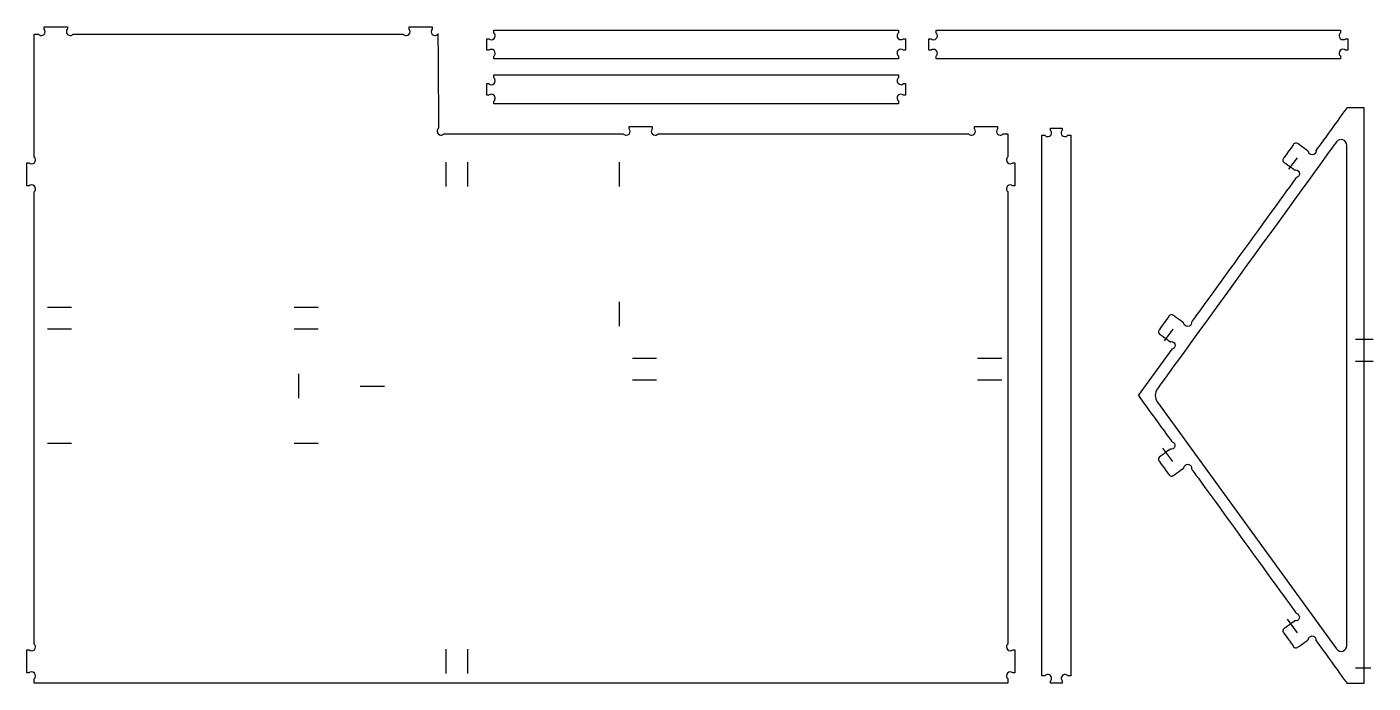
# Model space of a CAD drawing. Header units: millimetres. Extents: x -212 to 207, y -102 to 103.
import ezdxf

# ---------------------------------------------------------------- set-up
doc = ezdxf.new("R2010")
doc.units = ezdxf.units.MM
doc.header["$MEASUREMENT"] = 0
doc.layers.add('Capa 1', color=7, linetype='Continuous')

msp = doc.modelspace()

# ---------------------------------------------------------------- linework, layer by layer
at = {"layer": 'Capa 1', "color": 93, "lineweight": 25}
for points, knots in [([(-83.7033, 100.3006), (-83.7033, 100.3006), (-83.929, 100.3003), (-83.929, 100.3003), (-83.929, 100.3003), (-84.1474, 100.0422), (-84.4737, 99.8783), (-84.8383, 99.8783), (-84.8383, 99.8783), (-85.4959, 99.8783), (-86.0289, 100.4114), (-86.0289, 101.0689), (-86.0289, 101.0689), (-86.0289, 101.3688), (-85.918, 101.6428), (-85.7351, 101.8521), (-85.7351, 101.8521), (-85.7351, 101.8521), (-85.7084, 101.9122), (-85.7084, 101.9122), (-85.7084, 101.9122), (-85.7084, 101.9122), (-85.7084, 102.5505), (-85.7084, 102.5505), (-85.7084, 102.5505), (-85.7084, 102.5505), (-92.908, 102.5506), (-92.908, 102.5506), (-92.908, 102.5506), (-92.908, 102.5506), (-92.9081, 101.8522), (-92.9081, 101.8522), (-92.9081, 101.8522), (-92.7251, 101.6429), (-92.6143, 101.3689), (-92.6143, 101.069), (-92.6143, 101.069), (-92.6143, 100.4114), (-93.1474, 99.8784), (-93.8049, 99.8784), (-93.8049, 99.8784), (-94.1695, 99.8784), (-94.4958, 100.0423), (-94.7142, 100.3004), (-94.7142, 100.3004), (-94.7142, 100.3004), (-197.5167, 100.3007), (-197.5167, 100.3007), (-197.5167, 100.3007), (-197.5167, 100.3007), (-197.5739, 100.3004), (-197.5739, 100.3004), (-197.5739, 100.3004), (-197.7923, 100.0423), (-198.1186, 99.8784), (-198.4832, 99.8784), (-198.4832, 99.8784), (-199.1408, 99.8784), (-199.6738, 100.4115), (-199.6738, 101.069), (-199.6738, 101.069), (-199.6738, 101.3689), (-199.5629, 101.6429), (-199.38, 101.8522), (-199.38, 101.8522), (-199.38, 101.8522), (-199.3534, 101.9123), (-199.3534, 101.9123), (-199.3534, 101.9123), (-199.3534, 101.9123), (-199.3534, 102.5506), (-199.3534, 102.5506), (-199.3534, 102.5506), (-199.3534, 102.5506), (-206.5529, 102.5506), (-206.5529, 102.5506), (-206.5529, 102.5506), (-206.5529, 102.5506), (-206.553, 101.8522), (-206.553, 101.8522), (-206.553, 101.8522), (-206.37, 101.6429), (-206.2592, 101.3689), (-206.2592, 101.069), (-206.2592, 101.069), (-206.2592, 100.4114), (-206.7923, 99.8784), (-207.4498, 99.8784), (-207.4498, 99.8784), (-207.8144, 99.8784), (-208.1407, 100.0423), (-208.3591, 100.3004), (-208.3591, 100.3004), (-208.3591, 100.3004), (-209.7031, 100.3007), (-209.7031, 100.3007), (-209.7031, 100.3007), (-209.7031, 100.3007), (-209.7031, 62.0298), (-209.7031, 62.0298), (-209.7031, 62.0298), (-209.7031, 62.0298), (-209.7034, 62.087), (-209.7034, 62.087), (-209.7034, 62.087), (-209.7034, 62.087), (-209.7031, 62.0298), (-209.7031, 62.0298), (-209.7031, 62.0298), (-209.445, 61.8114), (-209.2811, 61.4851), (-209.2811, 61.1205), (-209.2811, 61.1205), (-209.2811, 60.4629), (-209.8142, 59.9299), (-210.4717, 59.9299), (-210.4717, 59.9299), (-210.7716, 59.9299), (-211.0456, 60.0408), (-211.2549, 60.2237), (-211.2549, 60.2237), (-211.2549, 60.2237), (-211.315, 60.2504), (-211.315, 60.2504), (-211.315, 60.2504), (-211.315, 60.2504), (-211.9534, 60.2503), (-211.9534, 60.2503), (-211.9534, 60.2503), (-211.9534, 60.2503), (-211.9534, 53.0507), (-211.9534, 53.0507), (-211.9534, 53.0507), (-211.9534, 53.0507), (-211.255, 53.0506), (-211.255, 53.0506), (-211.255, 53.0506), (-211.0457, 53.2336), (-210.7717, 53.3444), (-210.4718, 53.3444), (-210.4718, 53.3444), (-209.8142, 53.3444), (-209.2812, 52.8113), (-209.2812, 52.1538), (-209.2812, 52.1538), (-209.2812, 51.7892), (-209.4451, 51.4629), (-209.7032, 51.2445), (-209.7032, 51.2445), (-209.7032, 51.2445), (-209.7031, -89.6202), (-209.7031, -89.6202), (-209.7031, -89.6202), (-209.7031, -89.6202), (-209.7034, -89.5629), (-209.7034, -89.5629), (-209.7034, -89.5629), (-209.7034, -89.5629), (-209.7031, -89.6202), (-209.7031, -89.6202), (-209.7031, -89.6202), (-209.445, -89.8386), (-209.2811, -90.1649), (-209.2811, -90.5295), (-209.2811, -90.5295), (-209.2811, -91.187), (-209.8142, -91.7201), (-210.4717, -91.7201), (-210.4717, -91.7201), (-210.7716, -91.7201), (-211.0456, -91.6092), (-211.2549, -91.4262), (-211.2549, -91.4262), (-211.2549, -91.4262), (-211.315, -91.3995), (-211.315, -91.3995), (-211.315, -91.3995), (-211.315, -91.3995), (-211.9534, -91.3995), (-211.9534, -91.3995), (-211.9534, -91.3995), (-211.9534, -91.3995), (-211.9534, -98.5991), (-211.9534, -98.5991), (-211.9534, -98.5991), (-211.9534, -98.5991), (-211.255, -98.5992), (-211.255, -98.5992), (-211.255, -98.5992), (-211.0457, -98.4162), (-210.7717, -98.3054), (-210.4718, -98.3054), (-210.4718, -98.3054), (-209.8142, -98.3054), (-209.2812, -98.8385), (-209.2812, -99.496), (-209.2812, -99.496), (-209.2812, -99.8606), (-209.4451, -100.1869), (-209.7032, -100.4053), (-209.7032, -100.4053), (-209.7032, -100.4053), (-209.7032, -101.7493), (-209.7032, -101.7493), (-209.7032, -101.7493), (-209.7032, -101.7493), (93.5968, -101.7493), (93.5968, -101.7493), (93.5968, -101.7493), (93.5968, -101.7493), (93.5968, -100.436), (93.5968, -100.436), (93.5968, -100.436), (93.5968, -100.436), (93.5965, -100.3788), (93.5965, -100.3788), (93.5965, -100.3788), (93.3384, -100.1604), (93.1745, -99.8341), (93.1745, -99.4695), (93.1745, -99.4695), (93.1745, -98.8119), (93.7075, -98.2789), (94.3651, -98.2789), (94.3651, -98.2789), (94.665, -98.2789), (94.939, -98.3898), (95.1483, -98.5728), (95.1483, -98.5728), (95.1483, -98.5728), (95.2084, -98.5994), (95.2084, -98.5994), (95.2084, -98.5994), (95.2084, -98.5994), (95.8468, -98.5993), (95.8468, -98.5993), (95.8468, -98.5993), (95.8468, -98.5993), (95.8468, -91.3997), (95.8468, -91.3997), (95.8468, -91.3997), (95.8468, -91.3997), (95.1484, -91.3996), (95.1484, -91.3996), (95.1484, -91.3996), (94.939, -91.5826), (94.6651, -91.6935), (94.3652, -91.6935), (94.3652, -91.6935), (93.7076, -91.6935), (93.1746, -91.1604), (93.1746, -90.5029), (93.1746, -90.5029), (93.1746, -90.1383), (93.3385, -89.812), (93.5966, -89.5936), (93.5966, -89.5936), (93.5966, -89.5936), (93.5965, 51.2714), (93.5965, 51.2714), (93.5965, 51.2714), (93.5965, 51.2714), (93.5968, 51.2142), (93.5968, 51.2142), (93.5968, 51.2142), (93.5968, 51.2142), (93.5965, 51.2714), (93.5965, 51.2714), (93.5965, 51.2714), (93.3384, 51.4898), (93.1745, 51.8161), (93.1745, 52.1807), (93.1745, 52.1807), (93.1745, 52.8383), (93.7075, 53.3713), (94.3651, 53.3713), (94.3651, 53.3713), (94.665, 53.3713), (94.939, 53.2604), (95.1483, 53.0775), (95.1483, 53.0775), (95.1483, 53.0775), (95.2084, 53.0509), (95.2084, 53.0509), (95.2084, 53.0509), (95.2084, 53.0509), (95.8468, 53.0508), (95.8468, 53.0508), (95.8468, 53.0508), (95.8468, 53.0508), (95.8468, 60.2504), (95.8468, 60.2504), (95.8468, 60.2504), (95.8468, 60.2504), (95.1484, 60.2505), (95.1484, 60.2505), (95.1484, 60.2505), (94.939, 60.0675), (94.6651, 59.9567), (94.3652, 59.9567), (94.3652, 59.9567), (93.7076, 59.9567), (93.1746, 60.4898), (93.1746, 61.1473), (93.1746, 61.1473), (93.1746, 61.5119), (93.3385, 61.8382), (93.5966, 62.0566), (93.5966, 62.0566), (93.5966, 62.0566), (93.5966, 69.2574), (93.5966, 69.2574), (93.5966, 69.2574), (93.5966, 69.2574), (92.2482, 69.2574), (92.2482, 69.2574), (92.2482, 69.2574), (92.2482, 69.2574), (92.191, 69.2571), (92.191, 69.2571), (92.191, 69.2571), (91.9726, 68.999), (91.6463, 68.8351), (91.2817, 68.8351), (91.2817, 68.8351), (90.6241, 68.8351), (90.0911, 69.3682), (90.0911, 70.0257), (90.0911, 70.0257), (90.0911, 70.3256), (90.2019, 70.5996), (90.3849, 70.8089), (90.3849, 70.8089), (90.3849, 70.8089), (90.4115, 70.869), (90.4115, 70.869), (90.4115, 70.869), (90.4115, 70.869), (90.4115, 71.5073), (90.4115, 71.5073), (90.4115, 71.5073), (90.4115, 71.5073), (83.212, 71.5074), (83.212, 71.5074), (83.212, 71.5074), (83.212, 71.5074), (83.2119, 70.809), (83.2119, 70.809), (83.2119, 70.809), (83.3949, 70.5997), (83.5057, 70.3257), (83.5057, 70.0258), (83.5057, 70.0258), (83.5057, 69.3682), (82.9726, 68.8352), (82.3151, 68.8352), (82.3151, 68.8352), (81.9505, 68.8352), (81.6242, 68.9991), (81.4058, 69.2572), (81.4058, 69.2572), (81.4058, 69.2572), (-15.2945, 69.2575), (-15.2945, 69.2575), (-15.2945, 69.2575), (-15.2945, 69.2575), (-15.8965, 68.8353), (-16.261, 68.8353), (-16.261, 68.8353), (-16.9185, 68.8353), (-17.4516, 69.3684), (-17.4516, 70.0259), (-17.4516, 70.0259), (-17.4516, 70.3258), (-17.3407, 70.5998), (-17.1577, 70.8091), (-17.1577, 70.8091), (-17.1577, 70.8091), (-17.131, 70.8692), (-17.131, 70.8692), (-17.131, 70.8692), (-17.131, 70.8692), (-17.131, 71.5075), (-17.131, 71.5075), (-17.131, 71.5075), (-17.131, 71.5075), (-24.3307, 71.5074), (-24.3307, 71.5074), (-24.3307, 71.5074), (-24.3307, 71.5074), (-24.3308, 70.809), (-24.3308, 70.809), (-24.3308, 70.809), (-24.1478, 70.5997), (-24.0369, 70.3257), (-24.0369, 70.0258), (-24.0369, 70.0258), (-24.0369, 69.3682), (-24.57, 68.8352), (-25.2275, 68.8352), (-25.2275, 68.8352), (-25.5921, 68.8352), (-25.9184, 68.9991), (-26.1368, 69.2572), (-26.1368, 69.2572), (-26.1368, 69.2572), (-82.1108, 69.2498), (-82.1108, 69.2498), (-82.1108, 69.2498), (-82.3284, 69.0136), (-82.6402, 68.8657), (-82.9867, 68.8657), (-82.9867, 68.8657), (-83.6443, 68.8657), (-84.1773, 69.3988), (-84.1773, 70.0563), (-84.1773, 70.0563), (-84.1773, 70.4445), (-83.9915, 70.7894), (-83.7039, 71.0068), (-83.7039, 71.0068), (-83.7039, 71.0068), (-83.9288, 100.3005), (-83.9288, 100.3005), (-83.9288, 100.3005), (-83.9288, 100.3005), (-83.7033, 100.3006), (-83.7033, 100.3006)], [0, 0, 0, 0, 0.00925926, 0.00925926, 0.00925926, 0.00925927, 0.01851852, 0.01851852, 0.01851852, 0.01851853, 0.02777778, 0.02777778, 0.02777778, 0.02777779, 0.03703704, 0.03703704, 0.03703704, 0.03703705, 0.0462963, 0.0462963, 0.0462963, 0.04629631, 0.05555556, 0.05555556, 0.05555556, 0.05555557, 0.06481481, 0.06481481, 0.06481481, 0.06481482, 0.07407407, 0.07407407, 0.07407407, 0.07407408, 0.08333333, 0.08333333, 0.08333333, 0.08333334, 0.09259259, 0.09259259, 0.09259259, 0.0925926, 0.10185185, 0.10185185, 0.10185185, 0.10185186, 0.11111111, 0.11111111, 0.11111111, 0.11111112, 0.12037037, 0.12037037, 0.12037037, 0.12037038, 0.12962963, 0.12962963, 0.12962963, 0.12962964, 0.13888889, 0.13888889, 0.13888889, 0.1388889, 0.14814815, 0.14814815, 0.14814815, 0.14814816, 0.15740741, 0.15740741, 0.15740741, 0.15740742, 0.16666667, 0.16666667, 0.16666667, 0.16666668, 0.17592593, 0.17592593, 0.17592593, 0.17592594, 0.18518519, 0.18518519, 0.18518519, 0.1851852, 0.19444444, 0.19444444, 0.19444444, 0.19444445, 0.2037037, 0.2037037, 0.2037037, 0.20370371, 0.21296296, 0.21296296, 0.21296296, 0.21296297, 0.22222222, 0.22222222, 0.22222222, 0.22222223, 0.23148148, 0.23148148, 0.23148148, 0.23148149, 0.24074074, 0.24074074, 0.24074074, 0.24074075, 0.25, 0.25, 0.25, 0.25000001, 0.25925926, 0.25925926, 0.25925926, 0.25925927, 0.26851852, 0.26851852, 0.26851852, 0.26851853, 0.27777778, 0.27777778, 0.27777778, 0.27777779, 0.28703704, 0.28703704, 0.28703704, 0.28703705, 0.2962963, 0.2962963, 0.2962963, 0.29629631, 0.30555556, 0.30555556, 0.30555556, 0.30555557, 0.31481481, 0.31481481, 0.31481481, 0.31481482, 0.32407407, 0.32407407, 0.32407407, 0.32407408, 0.33333333, 0.33333333, 0.33333333, 0.33333334, 0.34259259, 0.34259259, 0.34259259, 0.3425926, 0.35185185, 0.35185185, 0.35185185, 0.35185186, 0.36111111, 0.36111111, 0.36111111, 0.36111112, 0.37037037, 0.37037037, 0.37037037, 0.37037038, 0.37962963, 0.37962963, 0.37962963, 0.37962964, 0.38888889, 0.38888889, 0.38888889, 0.3888889, 0.39814815, 0.39814815, 0.39814815, 0.39814816, 0.40740741, 0.40740741, 0.40740741, 0.40740742, 0.41666667, 0.41666667, 0.41666667, 0.41666668, 0.42592593, 0.42592593, 0.42592593, 0.42592594, 0.43518519, 0.43518519, 0.43518519, 0.4351852, 0.44444444, 0.44444444, 0.44444444, 0.44444445, 0.4537037, 0.4537037, 0.4537037, 0.45370371, 0.46296296, 0.46296296, 0.46296296, 0.46296297, 0.47222222, 0.47222222, 0.47222222, 0.47222223, 0.48148148, 0.48148148, 0.48148148, 0.48148149, 0.49074074, 0.49074074, 0.49074074, 0.49074075, 0.5, 0.5, 0.5, 0.50000001, 0.50925926, 0.50925926, 0.50925926, 0.50925927, 0.51851852, 0.51851852, 0.51851852, 0.51851853, 0.52777778, 0.52777778, 0.52777778, 0.52777779, 0.53703704, 0.53703704, 0.53703704, 0.53703705, 0.5462963, 0.5462963, 0.5462963, 0.54629631, 0.55555556, 0.55555556, 0.55555556, 0.55555557, 0.56481481, 0.56481481, 0.56481481, 0.56481482, 0.57407407, 0.57407407, 0.57407407, 0.57407408, 0.58333333, 0.58333333, 0.58333333, 0.58333334, 0.59259259, 0.59259259, 0.59259259, 0.5925926, 0.60185185, 0.60185185, 0.60185185, 0.60185186, 0.61111111, 0.61111111, 0.61111111, 0.61111112, 0.62037037, 0.62037037, 0.62037037, 0.62037038, 0.62962963, 0.62962963, 0.62962963, 0.62962964, 0.63888889, 0.63888889, 0.63888889, 0.6388889, 0.64814815, 0.64814815, 0.64814815, 0.64814816, 0.65740741, 0.65740741, 0.65740741, 0.65740742, 0.66666667, 0.66666667, 0.66666667, 0.66666668, 0.67592593, 0.67592593, 0.67592593, 0.67592594, 0.68518519, 0.68518519, 0.68518519, 0.6851852, 0.69444444, 0.69444444, 0.69444444, 0.69444445, 0.7037037, 0.7037037, 0.7037037, 0.70370371, 0.71296296, 0.71296296, 0.71296296, 0.71296297, 0.72222222, 0.72222222, 0.72222222, 0.72222223, 0.73148148, 0.73148148, 0.73148148, 0.73148149, 0.74074074, 0.74074074, 0.74074074, 0.74074075, 0.75, 0.75, 0.75, 0.75000001, 0.75925926, 0.75925926, 0.75925926, 0.75925927, 0.76851852, 0.76851852, 0.76851852, 0.76851853, 0.77777778, 0.77777778, 0.77777778, 0.77777779, 0.78703704, 0.78703704, 0.78703704, 0.78703705, 0.7962963, 0.7962963, 0.7962963, 0.79629631, 0.80555556, 0.80555556, 0.80555556, 0.80555557, 0.81481481, 0.81481481, 0.81481481, 0.81481482, 0.82407407, 0.82407407, 0.82407407, 0.82407408, 0.83333333, 0.83333333, 0.83333333, 0.83333334, 0.84259259, 0.84259259, 0.84259259, 0.8425926, 0.85185185, 0.85185185, 0.85185185, 0.85185186, 0.86111111, 0.86111111, 0.86111111, 0.86111112, 0.87037037, 0.87037037, 0.87037037, 0.87037038, 0.87962963, 0.87962963, 0.87962963, 0.87962964, 0.88888889, 0.88888889, 0.88888889, 0.8888889, 0.89814815, 0.89814815, 0.89814815, 0.89814816, 0.90740741, 0.90740741, 0.90740741, 0.90740742, 0.91666667, 0.91666667, 0.91666667, 0.91666668, 0.92592593, 0.92592593, 0.92592593, 0.92592594, 0.93518519, 0.93518519, 0.93518519, 0.9351852, 0.94444444, 0.94444444, 0.94444444, 0.94444445, 0.9537037, 0.9537037, 0.9537037, 0.95370371, 0.96296296, 0.96296296, 0.96296296, 0.96296297, 0.97222222, 0.97222222, 0.97222222, 0.97222223, 0.98148148, 0.98148148, 0.98148148, 0.98148149, 1, 1, 1, 1]), ([(-66.4824, 92.5814), (-66.4824, 92.5814), (59.5174, 92.5814), (59.5174, 92.5814), (59.5174, 92.5814), (59.5174, 92.5814), (59.5174, 93.4448), (59.5174, 93.4448), (59.5174, 93.4448), (59.5174, 93.4448), (59.5171, 93.502), (59.5171, 93.502), (59.5171, 93.502), (59.259, 93.7204), (59.0951, 94.0467), (59.0951, 94.4113), (59.0951, 94.4113), (59.0951, 95.0689), (59.6281, 95.6019), (60.2857, 95.6019), (60.2857, 95.6019), (60.5856, 95.6019), (60.8596, 95.491), (61.0689, 95.3081), (61.0689, 95.3081), (61.0689, 95.3081), (61.129, 95.2815), (61.129, 95.2815), (61.129, 95.2815), (61.129, 95.2815), (61.7675, 95.2815), (61.7675, 95.2815), (61.7675, 95.2815), (61.7675, 95.2815), (61.7675, 98.8816), (61.7675, 98.8816), (61.7675, 98.8816), (61.7675, 98.8816), (61.0691, 98.8817), (61.0691, 98.8817), (61.0691, 98.8817), (60.8597, 98.6987), (60.5858, 98.5879), (60.2859, 98.5879), (60.2859, 98.5879), (59.6283, 98.5879), (59.0953, 99.121), (59.0953, 99.7785), (59.0953, 99.7785), (59.0953, 100.1431), (59.2592, 100.4694), (59.5173, 100.6878), (59.5173, 100.6878), (59.5173, 100.6878), (59.5176, 101.5817), (59.5176, 101.5817), (59.5176, 101.5817), (59.5176, 101.5817), (-66.4824, 101.5817), (-66.4824, 101.5817), (-66.4824, 101.5817), (-66.4824, 101.5817), (-66.4824, 100.661), (-66.4824, 100.661), (-66.4824, 100.661), (-66.2243, 100.4426), (-66.0604, 100.1163), (-66.0604, 99.7517), (-66.0604, 99.7517), (-66.0604, 99.0941), (-66.5935, 98.5611), (-67.251, 98.5611), (-67.251, 98.5611), (-67.5509, 98.5611), (-67.8249, 98.672), (-68.0342, 98.8549), (-68.0342, 98.8549), (-68.0342, 98.8549), (-68.0943, 98.8815), (-68.0943, 98.8815), (-68.0943, 98.8815), (-68.0943, 98.8815), (-68.7326, 98.8815), (-68.7326, 98.8815), (-68.7326, 98.8815), (-68.7326, 98.8815), (-68.7326, 95.2815), (-68.7326, 95.2815), (-68.7326, 95.2815), (-68.7326, 95.2815), (-68.0342, 95.2814), (-68.0342, 95.2814), (-68.0342, 95.2814), (-67.8249, 95.4644), (-67.5509, 95.5752), (-67.251, 95.5752), (-67.251, 95.5752), (-66.5935, 95.5752), (-66.0604, 95.0421), (-66.0604, 94.3846), (-66.0604, 94.3846), (-66.0604, 94.02), (-66.2243, 93.6937), (-66.4824, 93.4753), (-66.4824, 93.4753), (-66.4824, 93.4753), (-66.4824, 92.5814), (-66.4824, 92.5814)], [0, 0, 0, 0, 0.03571429, 0.03571429, 0.03571429, 0.0357143, 0.07142857, 0.07142857, 0.07142857, 0.07142858, 0.10714286, 0.10714286, 0.10714286, 0.10714287, 0.14285714, 0.14285714, 0.14285714, 0.14285715, 0.17857143, 0.17857143, 0.17857143, 0.17857144, 0.21428571, 0.21428571, 0.21428571, 0.21428572, 0.25, 0.25, 0.25, 0.25000001, 0.28571429, 0.28571429, 0.28571429, 0.2857143, 0.32142857, 0.32142857, 0.32142857, 0.32142858, 0.35714286, 0.35714286, 0.35714286, 0.35714287, 0.39285714, 0.39285714, 0.39285714, 0.39285715, 0.42857143, 0.42857143, 0.42857143, 0.42857144, 0.46428571, 0.46428571, 0.46428571, 0.46428572, 0.5, 0.5, 0.5, 0.50000001, 0.53571429, 0.53571429, 0.53571429, 0.5357143, 0.57142857, 0.57142857, 0.57142857, 0.57142858, 0.60714286, 0.60714286, 0.60714286, 0.60714287, 0.64285714, 0.64285714, 0.64285714, 0.64285715, 0.67857143, 0.67857143, 0.67857143, 0.67857144, 0.71428571, 0.71428571, 0.71428571, 0.71428572, 0.75, 0.75, 0.75, 0.75000001, 0.78571429, 0.78571429, 0.78571429, 0.7857143, 0.82142857, 0.82142857, 0.82142857, 0.82142858, 0.85714286, 0.85714286, 0.85714286, 0.85714287, 0.89285714, 0.89285714, 0.89285714, 0.89285715, 0.92857143, 0.92857143, 0.92857143, 0.92857144, 1, 1, 1, 1]), ([(71.2623, 92.5814), (71.2623, 92.5814), (197.2621, 92.5814), (197.2621, 92.5814), (197.2621, 92.5814), (197.2621, 92.5814), (197.2621, 93.4448), (197.2621, 93.4448), (197.2621, 93.4448), (197.2621, 93.4448), (197.2618, 93.502), (197.2618, 93.502), (197.2618, 93.502), (197.0037, 93.7204), (196.8398, 94.0467), (196.8398, 94.4113), (196.8398, 94.4113), (196.8398, 95.0689), (197.3728, 95.6019), (198.0304, 95.6019), (198.0304, 95.6019), (198.3303, 95.6019), (198.6043, 95.491), (198.8136, 95.3081), (198.8136, 95.3081), (198.8136, 95.3081), (198.8737, 95.2815), (198.8737, 95.2815), (198.8737, 95.2815), (198.8737, 95.2815), (199.5121, 95.2815), (199.5121, 95.2815), (199.5121, 95.2815), (199.5121, 95.2815), (199.5121, 98.8816), (199.5121, 98.8816), (199.5121, 98.8816), (199.5121, 98.8816), (198.8137, 98.8817), (198.8137, 98.8817), (198.8137, 98.8817), (198.6043, 98.6987), (198.3304, 98.5879), (198.0305, 98.5879), (198.0305, 98.5879), (197.3729, 98.5879), (196.8399, 99.121), (196.8399, 99.7785), (196.8399, 99.7785), (196.8399, 100.1431), (197.0038, 100.4694), (197.2619, 100.6878), (197.2619, 100.6878), (197.2619, 100.6878), (197.2622, 101.5817), (197.2622, 101.5817), (197.2622, 101.5817), (197.2622, 101.5817), (71.2623, 101.5817), (71.2623, 101.5817), (71.2623, 101.5817), (71.2623, 101.5817), (71.2623, 100.661), (71.2623, 100.661), (71.2623, 100.661), (71.5204, 100.4426), (71.6843, 100.1163), (71.6843, 99.7517), (71.6843, 99.7517), (71.6843, 99.0941), (71.1513, 98.5611), (70.4937, 98.5611), (70.4937, 98.5611), (70.1938, 98.5611), (69.9198, 98.672), (69.7105, 98.8549), (69.7105, 98.8549), (69.7105, 98.8549), (69.6504, 98.8815), (69.6504, 98.8815), (69.6504, 98.8815), (69.6504, 98.8815), (69.012, 98.8815), (69.012, 98.8815), (69.012, 98.8815), (69.012, 98.8815), (69.012, 95.2815), (69.012, 95.2815), (69.012, 95.2815), (69.012, 95.2815), (69.7104, 95.2814), (69.7104, 95.2814), (69.7104, 95.2814), (69.9198, 95.4644), (70.1937, 95.5752), (70.4936, 95.5752), (70.4936, 95.5752), (71.1512, 95.5752), (71.6842, 95.0421), (71.6842, 94.3846), (71.6842, 94.3846), (71.6842, 94.02), (71.5203, 93.6937), (71.2622, 93.4753), (71.2622, 93.4753), (71.2622, 93.4753), (71.2623, 92.5814), (71.2623, 92.5814)], [0, 0, 0, 0, 0.03571429, 0.03571429, 0.03571429, 0.0357143, 0.07142857, 0.07142857, 0.07142857, 0.07142858, 0.10714286, 0.10714286, 0.10714286, 0.10714287, 0.14285714, 0.14285714, 0.14285714, 0.14285715, 0.17857143, 0.17857143, 0.17857143, 0.17857144, 0.21428571, 0.21428571, 0.21428571, 0.21428572, 0.25, 0.25, 0.25, 0.25000001, 0.28571429, 0.28571429, 0.28571429, 0.2857143, 0.32142857, 0.32142857, 0.32142857, 0.32142858, 0.35714286, 0.35714286, 0.35714286, 0.35714287, 0.39285714, 0.39285714, 0.39285714, 0.39285715, 0.42857143, 0.42857143, 0.42857143, 0.42857144, 0.46428571, 0.46428571, 0.46428571, 0.46428572, 0.5, 0.5, 0.5, 0.50000001, 0.53571429, 0.53571429, 0.53571429, 0.5357143, 0.57142857, 0.57142857, 0.57142857, 0.57142858, 0.60714286, 0.60714286, 0.60714286, 0.60714287, 0.64285714, 0.64285714, 0.64285714, 0.64285715, 0.67857143, 0.67857143, 0.67857143, 0.67857144, 0.71428571, 0.71428571, 0.71428571, 0.71428572, 0.75, 0.75, 0.75, 0.75000001, 0.78571429, 0.78571429, 0.78571429, 0.7857143, 0.82142857, 0.82142857, 0.82142857, 0.82142858, 0.85714286, 0.85714286, 0.85714286, 0.85714287, 0.89285714, 0.89285714, 0.89285714, 0.89285715, 0.92857143, 0.92857143, 0.92857143, 0.92857144, 1, 1, 1, 1]), ([(-66.4824, 78.5926), (-66.4824, 78.5926), (59.5174, 78.5926), (59.5174, 78.5926), (59.5174, 78.5926), (59.5174, 78.5926), (59.5174, 79.456), (59.5174, 79.456), (59.5174, 79.456), (59.5174, 79.456), (59.5171, 79.5132), (59.5171, 79.5132), (59.5171, 79.5132), (59.259, 79.7316), (59.0951, 80.0579), (59.0951, 80.4225), (59.0951, 80.4225), (59.0951, 81.0801), (59.6281, 81.6131), (60.2857, 81.6131), (60.2857, 81.6131), (60.5856, 81.6131), (60.8596, 81.5022), (61.0689, 81.3193), (61.0689, 81.3193), (61.0689, 81.3193), (61.129, 81.2927), (61.129, 81.2927), (61.129, 81.2927), (61.129, 81.2927), (61.7675, 81.2927), (61.7675, 81.2927), (61.7675, 81.2927), (61.7675, 81.2927), (61.7675, 84.8927), (61.7675, 84.8927), (61.7675, 84.8927), (61.7675, 84.8927), (61.0691, 84.8928), (61.0691, 84.8928), (61.0691, 84.8928), (60.8597, 84.7098), (60.5858, 84.599), (60.2859, 84.599), (60.2859, 84.599), (59.6283, 84.599), (59.0953, 85.1321), (59.0953, 85.7896), (59.0953, 85.7896), (59.0953, 86.1542), (59.2592, 86.4805), (59.5173, 86.6989), (59.5173, 86.6989), (59.5173, 86.6989), (59.5176, 87.5928), (59.5176, 87.5928), (59.5176, 87.5928), (59.5176, 87.5928), (-66.4824, 87.5928), (-66.4824, 87.5928), (-66.4824, 87.5928), (-66.4824, 87.5928), (-66.4824, 86.6721), (-66.4824, 86.6721), (-66.4824, 86.6721), (-66.2243, 86.4537), (-66.0604, 86.1274), (-66.0604, 85.7628), (-66.0604, 85.7628), (-66.0604, 85.1052), (-66.5935, 84.5722), (-67.251, 84.5722), (-67.251, 84.5722), (-67.5509, 84.5722), (-67.8249, 84.6831), (-68.0342, 84.866), (-68.0342, 84.866), (-68.0342, 84.866), (-68.0943, 84.8926), (-68.0943, 84.8926), (-68.0943, 84.8926), (-68.0943, 84.8926), (-68.7326, 84.8927), (-68.7326, 84.8927), (-68.7326, 84.8927), (-68.7326, 84.8927), (-68.7326, 81.2927), (-68.7326, 81.2927), (-68.7326, 81.2927), (-68.7326, 81.2927), (-68.0342, 81.2926), (-68.0342, 81.2926), (-68.0342, 81.2926), (-67.8249, 81.4756), (-67.5509, 81.5864), (-67.251, 81.5864), (-67.251, 81.5864), (-66.5935, 81.5864), (-66.0604, 81.0533), (-66.0604, 80.3958), (-66.0604, 80.3958), (-66.0604, 80.0312), (-66.2243, 79.7049), (-66.4824, 79.4865), (-66.4824, 79.4865), (-66.4824, 79.4865), (-66.4824, 78.5926), (-66.4824, 78.5926)], [0, 0, 0, 0, 0.03571429, 0.03571429, 0.03571429, 0.0357143, 0.07142857, 0.07142857, 0.07142857, 0.07142858, 0.10714286, 0.10714286, 0.10714286, 0.10714287, 0.14285714, 0.14285714, 0.14285714, 0.14285715, 0.17857143, 0.17857143, 0.17857143, 0.17857144, 0.21428571, 0.21428571, 0.21428571, 0.21428572, 0.25, 0.25, 0.25, 0.25000001, 0.28571429, 0.28571429, 0.28571429, 0.2857143, 0.32142857, 0.32142857, 0.32142857, 0.32142858, 0.35714286, 0.35714286, 0.35714286, 0.35714287, 0.39285714, 0.39285714, 0.39285714, 0.39285715, 0.42857143, 0.42857143, 0.42857143, 0.42857144, 0.46428571, 0.46428571, 0.46428571, 0.46428572, 0.5, 0.5, 0.5, 0.50000001, 0.53571429, 0.53571429, 0.53571429, 0.5357143, 0.57142857, 0.57142857, 0.57142857, 0.57142858, 0.60714286, 0.60714286, 0.60714286, 0.60714287, 0.64285714, 0.64285714, 0.64285714, 0.64285715, 0.67857143, 0.67857143, 0.67857143, 0.67857144, 0.71428571, 0.71428571, 0.71428571, 0.71428572, 0.75, 0.75, 0.75, 0.75000001, 0.78571429, 0.78571429, 0.78571429, 0.7857143, 0.82142857, 0.82142857, 0.82142857, 0.82142858, 0.85714286, 0.85714286, 0.85714286, 0.85714287, 0.89285714, 0.89285714, 0.89285714, 0.89285715, 0.92857143, 0.92857143, 0.92857143, 0.92857144, 1, 1, 1, 1]), ([(134.265, -12.2002), (134.265, -12.2002), (144.696, 2.1814), (144.696, 2.1814), (144.696, 2.1814), (144.696, 2.1814), (144.6911, 2.1849), (144.6911, 2.1849), (144.6911, 2.1849), (145.2793, 2.2573), (145.7347, 2.7588), (145.7347, 3.3666), (145.7347, 3.3666), (145.7347, 4.0242), (145.2017, 4.5572), (144.5441, 4.5572), (144.5441, 4.5572), (144.439, 4.5572), (144.2394, 4.5179), (144.2394, 4.5179), (144.2394, 4.5179), (144.2394, 4.5179), (140.9137, 6.9301), (140.9137, 6.9301), (140.9137, 6.9301), (140.5114, 7.2218), (140.4216, 7.7846), (140.7135, 8.1871), (140.7135, 8.1871), (140.7135, 8.1871), (143.8841, 12.5581), (143.8841, 12.5581), (143.8841, 12.5581), (144.1761, 12.9604), (144.7387, 13.0503), (145.141, 12.7583), (145.141, 12.7583), (145.141, 12.7583), (148.4762, 10.3392), (148.4762, 10.3392), (148.4762, 10.3392), (148.4762, 10.3392), (148.4754, 10.3397), (148.4754, 10.3397), (148.4754, 10.3397), (148.5385, 9.7416), (149.0445, 9.2755), (149.6594, 9.2755), (149.6594, 9.2755), (150.3169, 9.2755), (150.85, 9.8086), (150.85, 10.4661), (150.85, 10.4661), (150.85, 10.5199), (150.8465, 10.5728), (150.8395, 10.6247), (150.8395, 10.6247), (150.8395, 10.6247), (150.8268, 10.634), (150.8268, 10.634), (150.8268, 10.634), (150.8268, 10.634), (183.4621, 55.6399), (183.4621, 55.6399), (183.4621, 55.6399), (184.0503, 55.7123), (184.5057, 56.2138), (184.5057, 56.8215), (184.5057, 56.8215), (184.5057, 57.4791), (183.9727, 58.0121), (183.3151, 58.0121), (183.3151, 58.0121), (183.21, 58.0121), (183.0104, 57.9728), (183.0104, 57.9728), (183.0104, 57.9728), (183.0104, 57.9728), (179.6847, 60.385), (179.6847, 60.385), (179.6847, 60.385), (179.2824, 60.6767), (179.1926, 61.2395), (179.4845, 61.642), (179.4845, 61.642), (179.4845, 61.642), (182.6551, 66.013), (182.6551, 66.013), (182.6551, 66.013), (182.9471, 66.4153), (183.5097, 66.5052), (183.912, 66.2132), (183.912, 66.2132), (183.912, 66.2132), (187.2472, 63.7941), (187.2472, 63.7941), (187.2472, 63.7941), (187.2472, 63.7941), (187.2464, 63.7946), (187.2464, 63.7946), (187.2464, 63.7946), (187.3095, 63.1965), (187.8155, 62.7304), (188.4304, 62.7304), (188.4304, 62.7304), (189.0879, 62.7304), (189.621, 63.2635), (189.621, 63.921), (189.621, 63.921), (189.621, 63.9748), (189.6175, 64.0277), (189.6105, 64.0796), (189.6105, 64.0796), (189.6105, 64.0796), (199.2158, 77.3492), (199.2158, 77.3492), (199.2158, 77.3492), (199.2158, 77.3492), (204.6158, 77.3495), (204.6158, 77.3495), (204.6158, 77.3495), (204.6158, 77.3495), (204.6158, -101.7507), (204.6158, -101.7507), (204.6158, -101.7507), (204.6158, -101.7507), (199.2158, -101.7506), (199.2158, -101.7506), (199.2158, -101.7506), (199.2158, -101.7506), (189.5971, -88.495), (189.5971, -88.495), (189.5971, -88.495), (189.7103, -87.9133), (189.3745, -87.325), (188.7965, -87.1369), (188.7965, -87.1369), (188.1712, -86.9334), (187.4994, -87.2753), (187.2958, -87.9006), (187.2958, -87.9006), (187.2633, -88.0005), (187.2388, -88.2025), (187.2388, -88.2025), (187.2388, -88.2025), (187.2388, -88.2025), (183.9157, -90.6183), (183.9157, -90.6183), (183.9157, -90.6183), (183.5138, -90.9106), (182.9509, -90.8218), (182.6584, -90.4197), (182.6584, -90.4197), (182.6584, -90.4197), (179.4833, -86.0519), (179.4833, -86.0519), (179.4833, -86.0519), (179.1911, -85.6498), (179.2798, -85.0869), (179.6819, -84.7947), (179.6819, -84.7947), (179.6819, -84.7947), (183.0145, -82.372), (183.0145, -82.372), (183.0145, -82.372), (183.0145, -82.372), (183.0138, -82.3726), (183.0138, -82.3726), (183.0138, -82.3726), (183.6021, -82.4977), (184.2019, -82.1608), (184.3922, -81.5761), (184.3922, -81.5761), (184.5957, -80.9508), (184.2538, -80.279), (183.6286, -80.0754), (183.6286, -80.0754), (183.5774, -80.0588), (183.526, -80.0457), (183.4745, -80.0363), (183.4745, -80.0363), (183.4745, -80.0363), (150.8234, -35.0348), (150.8234, -35.0348), (150.8234, -35.0348), (150.9366, -34.4531), (150.6007, -33.8648), (150.0228, -33.6767), (150.0228, -33.6767), (149.3975, -33.4732), (148.7257, -33.8151), (148.5221, -34.4403), (148.5221, -34.4403), (148.4896, -34.5402), (148.4651, -34.7422), (148.4651, -34.7422), (148.4651, -34.7422), (148.4651, -34.7422), (145.142, -37.158), (145.142, -37.158), (145.142, -37.158), (144.7401, -37.4503), (144.1772, -37.3615), (143.8848, -36.9594), (143.8848, -36.9594), (143.8848, -36.9594), (140.7097, -32.5916), (140.7097, -32.5916), (140.7097, -32.5916), (140.4175, -32.1894), (140.5062, -31.6266), (140.9083, -31.3344), (140.9083, -31.3344), (140.9083, -31.3344), (144.2409, -28.9117), (144.2409, -28.9117), (144.2409, -28.9117), (144.2409, -28.9117), (144.2402, -28.9123), (144.2402, -28.9123), (144.2402, -28.9123), (144.8285, -29.0374), (145.4283, -28.7005), (145.6186, -28.1158), (145.6186, -28.1158), (145.8221, -27.4905), (145.4802, -26.8187), (144.855, -26.6151), (144.855, -26.6151), (144.8039, -26.5985), (144.7524, -26.5855), (144.7009, -26.576), (144.7009, -26.576), (144.7009, -26.576), (134.265, -12.2002), (134.265, -12.2002)], [0, 0, 0, 0, 0.01666667, 0.01666667, 0.01666667, 0.01666668, 0.03333333, 0.03333333, 0.03333333, 0.03333334, 0.05, 0.05, 0.05, 0.05000001, 0.06666667, 0.06666667, 0.06666667, 0.06666668, 0.08333333, 0.08333333, 0.08333333, 0.08333334, 0.1, 0.1, 0.1, 0.10000001, 0.11666667, 0.11666667, 0.11666667, 0.11666668, 0.13333333, 0.13333333, 0.13333333, 0.13333334, 0.15, 0.15, 0.15, 0.15000001, 0.16666667, 0.16666667, 0.16666667, 0.16666668, 0.18333333, 0.18333333, 0.18333333, 0.18333334, 0.2, 0.2, 0.2, 0.20000001, 0.21666667, 0.21666667, 0.21666667, 0.21666668, 0.23333333, 0.23333333, 0.23333333, 0.23333334, 0.25, 0.25, 0.25, 0.25000001, 0.26666667, 0.26666667, 0.26666667, 0.26666668, 0.28333333, 0.28333333, 0.28333333, 0.28333334, 0.3, 0.3, 0.3, 0.30000001, 0.31666667, 0.31666667, 0.31666667, 0.31666668, 0.33333333, 0.33333333, 0.33333333, 0.33333334, 0.35, 0.35, 0.35, 0.35000001, 0.36666667, 0.36666667, 0.36666667, 0.36666668, 0.38333333, 0.38333333, 0.38333333, 0.38333334, 0.4, 0.4, 0.4, 0.40000001, 0.41666667, 0.41666667, 0.41666667, 0.41666668, 0.43333333, 0.43333333, 0.43333333, 0.43333334, 0.45, 0.45, 0.45, 0.45000001, 0.46666667, 0.46666667, 0.46666667, 0.46666668, 0.48333333, 0.48333333, 0.48333333, 0.48333334, 0.5, 0.5, 0.5, 0.50000001, 0.51666667, 0.51666667, 0.51666667, 0.51666668, 0.53333333, 0.53333333, 0.53333333, 0.53333334, 0.55, 0.55, 0.55, 0.55000001, 0.56666667, 0.56666667, 0.56666667, 0.56666668, 0.58333333, 0.58333333, 0.58333333, 0.58333334, 0.6, 0.6, 0.6, 0.60000001, 0.61666667, 0.61666667, 0.61666667, 0.61666668, 0.63333333, 0.63333333, 0.63333333, 0.63333334, 0.65, 0.65, 0.65, 0.65000001, 0.66666667, 0.66666667, 0.66666667, 0.66666668, 0.68333333, 0.68333333, 0.68333333, 0.68333334, 0.7, 0.7, 0.7, 0.70000001, 0.71666667, 0.71666667, 0.71666667, 0.71666668, 0.73333333, 0.73333333, 0.73333333, 0.73333334, 0.75, 0.75, 0.75, 0.75000001, 0.76666667, 0.76666667, 0.76666667, 0.76666668, 0.78333333, 0.78333333, 0.78333333, 0.78333334, 0.8, 0.8, 0.8, 0.80000001, 0.81666667, 0.81666667, 0.81666667, 0.81666668, 0.83333333, 0.83333333, 0.83333333, 0.83333334, 0.85, 0.85, 0.85, 0.85000001, 0.86666667, 0.86666667, 0.86666667, 0.86666668, 0.88333333, 0.88333333, 0.88333333, 0.88333334, 0.9, 0.9, 0.9, 0.90000001, 0.91666667, 0.91666667, 0.91666667, 0.91666668, 0.93333333, 0.93333333, 0.93333333, 0.93333334, 0.95, 0.95, 0.95, 0.95000001, 0.96666667, 0.96666667, 0.96666667, 0.96666668, 1, 1, 1, 1]), ([(104.2458, 68.8002), (104.2458, 68.8002), (104.2458, -99.4994), (104.2458, -99.4994), (104.2458, -99.4994), (104.2458, -99.4994), (105.1093, -99.4993), (105.1093, -99.4993), (105.1093, -99.4993), (105.1093, -99.4993), (105.1665, -99.499), (105.1665, -99.499), (105.1665, -99.499), (105.4168, -99.2032), (105.8088, -99.0312), (106.2378, -99.0877), (106.2378, -99.0877), (106.7392, -99.1538), (107.1575, -99.5496), (107.2467, -100.0474), (107.2467, -100.0474), (107.3156, -100.432), (107.1996, -100.7911), (106.9726, -101.0508), (106.9726, -101.0508), (106.9726, -101.0508), (106.946, -101.1109), (106.946, -101.1109), (106.946, -101.1109), (106.946, -101.1109), (106.946, -101.7492), (106.946, -101.7492), (106.946, -101.7492), (106.946, -101.7492), (110.546, -101.7493), (110.546, -101.7493), (110.546, -101.7493), (110.546, -101.7493), (110.5461, -101.0509), (110.5461, -101.0509), (110.5461, -101.0509), (110.3191, -100.7912), (110.2031, -100.4321), (110.272, -100.0475), (110.272, -100.0475), (110.3611, -99.5497), (110.7795, -99.1539), (111.2809, -99.0878), (111.2809, -99.0878), (111.7098, -99.0313), (112.1019, -99.2033), (112.3522, -99.4991), (112.3522, -99.4991), (112.3522, -99.4991), (113.2461, -99.4994), (113.2461, -99.4994), (113.2461, -99.4994), (113.2461, -99.4994), (113.2461, 68.8002), (113.2461, 68.8002), (113.2461, 68.8002), (113.2461, 68.8002), (112.3254, 68.8002), (112.3254, 68.8002), (112.3254, 68.8002), (112.0751, 68.5044), (111.6831, 68.3324), (111.2541, 68.3889), (111.2541, 68.3889), (110.7527, 68.455), (110.3344, 68.8508), (110.2452, 69.3486), (110.2452, 69.3486), (110.1763, 69.7332), (110.2923, 70.0923), (110.5193, 70.352), (110.5193, 70.352), (110.5193, 70.352), (110.5459, 70.4121), (110.5459, 70.4121), (110.5459, 70.4121), (110.5459, 70.4121), (110.5459, 71.0504), (110.5459, 71.0504), (110.5459, 71.0504), (110.5459, 71.0504), (106.9459, 71.0505), (106.9459, 71.0505), (106.9459, 71.0505), (106.9459, 71.0505), (106.9458, 70.3521), (106.9458, 70.3521), (106.9458, 70.3521), (107.1728, 70.0924), (107.2888, 69.7333), (107.2199, 69.3487), (107.2199, 69.3487), (107.1308, 68.8509), (106.7124, 68.4551), (106.211, 68.389), (106.211, 68.389), (105.7821, 68.3324), (105.39, 68.5045), (105.1397, 68.8003), (105.1397, 68.8003), (105.1397, 68.8003), (104.2458, 68.8002), (104.2458, 68.8002)], [0, 0, 0, 0, 0.03571429, 0.03571429, 0.03571429, 0.0357143, 0.07142857, 0.07142857, 0.07142857, 0.07142858, 0.10714286, 0.10714286, 0.10714286, 0.10714287, 0.14285714, 0.14285714, 0.14285714, 0.14285715, 0.17857143, 0.17857143, 0.17857143, 0.17857144, 0.21428571, 0.21428571, 0.21428571, 0.21428572, 0.25, 0.25, 0.25, 0.25000001, 0.28571429, 0.28571429, 0.28571429, 0.2857143, 0.32142857, 0.32142857, 0.32142857, 0.32142858, 0.35714286, 0.35714286, 0.35714286, 0.35714287, 0.39285714, 0.39285714, 0.39285714, 0.39285715, 0.42857143, 0.42857143, 0.42857143, 0.42857144, 0.46428571, 0.46428571, 0.46428571, 0.46428572, 0.5, 0.5, 0.5, 0.50000001, 0.53571429, 0.53571429, 0.53571429, 0.5357143, 0.57142857, 0.57142857, 0.57142857, 0.57142858, 0.60714286, 0.60714286, 0.60714286, 0.60714287, 0.64285714, 0.64285714, 0.64285714, 0.64285715, 0.67857143, 0.67857143, 0.67857143, 0.67857144, 0.71428571, 0.71428571, 0.71428571, 0.71428572, 0.75, 0.75, 0.75, 0.75000001, 0.78571429, 0.78571429, 0.78571429, 0.7857143, 0.82142857, 0.82142857, 0.82142857, 0.82142858, 0.85714286, 0.85714286, 0.85714286, 0.85714287, 0.89285714, 0.89285714, 0.89285714, 0.89285715, 0.92857143, 0.92857143, 0.92857143, 0.92857144, 1, 1, 1, 1])]:
    msp.add_open_spline(points, degree=3, knots=knots, dxfattribs=at)
at = {"layer": 'Capa 1', "color": 22, "lineweight": 25}
msp.add_open_spline([(195.9558, -91.1267), (195.9558, -91.1267), (140.2423, -14.3128), (140.2423, -14.3128), (140.2423, -14.3128), (139.3279, -13.0519), (139.3279, -11.3463), (140.2423, -10.0854), (140.2423, -10.0854), (140.2423, -10.0854), (195.9558, 66.7288), (195.9558, 66.7288), (195.9558, 66.7288), (196.9802, 68.1409), (199.2128, 67.4166), (199.2128, 65.6718), (199.2128, 65.6718), (199.2128, 65.6718), (199.2128, -90.0699), (199.2128, -90.0699), (199.2128, -90.0699), (199.2129, -91.8145), (196.9802, -92.539), (195.9558, -91.1267)], degree=3, knots=[0, 0, 0, 0, 0.14285714, 0.14285714, 0.14285714, 0.14285715, 0.28571429, 0.28571429, 0.28571429, 0.2857143, 0.42857143, 0.42857143, 0.42857143, 0.42857144, 0.57142857, 0.57142857, 0.57142857, 0.57142858, 0.71428571, 0.71428571, 0.71428571, 0.71428572, 1, 1, 1, 1], dxfattribs=at)
at = {"layer": 'Capa 1', "color": 140, "lineweight": 25}
for points in [[(-81.4373, 60.4258), (-81.4373, 60.4258), (-81.4373, 52.8752), (-81.4373, 52.8752)], [(-74.6874, 60.4258), (-74.6874, 60.4258), (-74.6874, 52.8752), (-74.6874, 52.8752)], [(-27.4373, 60.4258), (-27.4373, 60.4258), (-27.4373, 52.8752), (-27.4373, 52.8752)], [(183.7674, 61.8245), (183.7674, 61.8245), (181.0897, 58.2171), (181.0897, 58.2171)], [(-27.4373, 16.9191), (-27.4373, 16.9191), (-27.4373, 9.3685), (-27.4373, 9.3685)], [(-205.5875, 15.2507), (-205.5875, 15.2507), (-198.0369, 15.2507), (-198.0369, 15.2507)], [(-128.7501, 15.2507), (-128.7501, 15.2507), (-121.1995, 15.2507), (-121.1995, 15.2507)], [(-205.5875, 8.5007), (-205.5875, 8.5007), (-198.0369, 8.5007), (-198.0369, 8.5007)], [(-128.7501, 8.5007), (-128.7501, 8.5007), (-121.1995, 8.5007), (-121.1995, 8.5007)], [(145.0235, 8.3956), (145.0235, 8.3956), (142.3458, 4.7882), (142.3458, 4.7882)], [(201.913, 5.3395), (201.913, 5.3395), (207.4003, 5.3395), (207.4003, 5.3395)], [(-23.3377, -0.5811), (-23.3377, -0.5811), (-15.787, -0.5811), (-15.787, -0.5811)], [(84.2124, -0.5811), (84.2124, -0.5811), (91.763, -0.5811), (91.763, -0.5811)], [(201.913, -1.4736), (201.913, -1.4736), (207.4003, -1.4736), (207.4003, -1.4736)], [(-127.3372, -5.4991), (-127.3372, -5.4991), (-127.3372, -13.0497), (-127.3372, -13.0497)], [(-23.3377, -7.3311), (-23.3377, -7.3311), (-15.787, -7.3311), (-15.787, -7.3311)], [(84.2124, -7.3311), (84.2124, -7.3311), (91.763, -7.3311), (91.763, -7.3311)], [(-108.1626, -9.2744), (-108.1626, -9.2744), (-100.6119, -9.2744), (-100.6119, -9.2744)], [(-205.5875, -27.0493), (-205.5875, -27.0493), (-198.0369, -27.0493), (-198.0369, -27.0493)], [(-128.7501, -27.0493), (-128.7501, -27.0493), (-121.1995, -27.0493), (-121.1995, -27.0493)], [(145.0305, -32.789), (145.0305, -32.789), (141.949, -28.5603), (141.949, -28.5603)], [(183.8305, -86.1268), (183.8305, -86.1268), (180.749, -81.898), (180.749, -81.898)], [(-81.4373, -91.2241), (-81.4373, -91.2241), (-81.4373, -98.7748), (-81.4373, -98.7748)], [(-74.6874, -91.2241), (-74.6874, -91.2241), (-74.6874, -98.7748), (-74.6874, -98.7748)], [(201.913, -96.9881), (201.913, -96.9881), (206.7388, -96.9881), (206.7388, -96.9881)]]:
    msp.add_open_spline(points, degree=3, dxfattribs=at)

doc.saveas('drawing.dxf')
